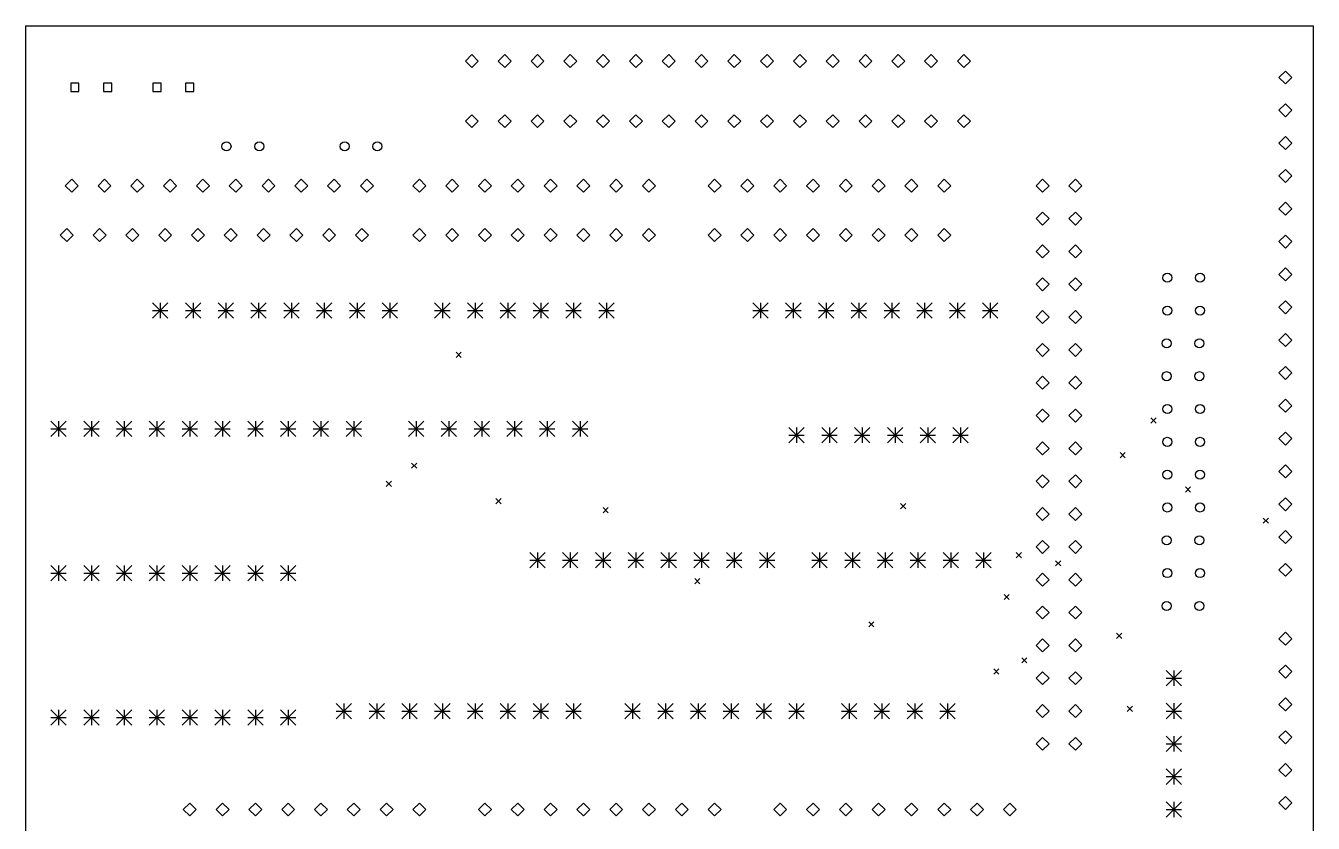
# Model space of a CAD drawing. Extents: x 114 to 215, y -159 to -37.
# Drawn here: x 115.2 to 214.9, y -98.5 to -36.8 of the extents above; entities that cross this region are included whole.
import ezdxf

# ---------------------------------------------------------------- set-up
doc = ezdxf.new("R2010")
doc.units = 0
doc.layers.add('BLACK', color=7, linetype='CONTINUOUS')

msp = doc.modelspace()

# ---------------------------------------------------------------- linework, layer by layer
at = {"layer": 'BLACK', "linetype": 'CONTINUOUS'}
for p, q in [((115.24, -36.8175), (214.935, -36.8175)), ((115.24, -135.2425), (115.24, -36.8175)), ((214.935, -36.8175), (214.935, -135.2425)), ((149.784, -39.048), (149.284, -39.548)), ((149.284, -39.548), (149.784, -40.048)), ((150.284, -39.548), (149.784, -39.048)), ((149.784, -40.048), (150.284, -39.548)), ((152.324, -39.048), (151.824, -39.548)), ((151.824, -39.548), (152.324, -40.048)), ((152.824, -39.548), (152.324, -39.048)), ((152.324, -40.048), (152.824, -39.548)), ((154.864, -39.048), (154.364, -39.548)), ((154.364, -39.548), (154.864, -40.048)), ((155.364, -39.548), (154.864, -39.048)), ((154.864, -40.048), (155.364, -39.548)), ((157.404, -39.048), (156.904, -39.548)), ((156.904, -39.548), (157.404, -40.048)), ((157.904, -39.548), (157.404, -39.048)), ((157.404, -40.048), (157.904, -39.548)), ((159.944, -39.048), (159.444, -39.548)), ((159.444, -39.548), (159.944, -40.048)), ((160.444, -39.548), (159.944, -39.048)), ((159.944, -40.048), (160.444, -39.548)), ((162.484, -39.048), (161.984, -39.548)), ((161.984, -39.548), (162.484, -40.048)), ((162.984, -39.548), (162.484, -39.048)), ((162.484, -40.048), (162.984, -39.548)), ((165.024, -39.048), (164.524, -39.548)), ((164.524, -39.548), (165.024, -40.048)), ((165.524, -39.548), (165.024, -39.048)), ((165.024, -40.048), (165.524, -39.548)), ((167.564, -39.048), (167.064, -39.548)), ((167.064, -39.548), (167.564, -40.048)), ((168.064, -39.548), (167.564, -39.048)), ((167.564, -40.048), (168.064, -39.548)), ((170.104, -39.048), (169.604, -39.548)), ((169.604, -39.548), (170.104, -40.048)), ((170.604, -39.548), (170.104, -39.048)), ((170.104, -40.048), (170.604, -39.548)), ((172.644, -39.048), (172.144, -39.548)), ((172.144, -39.548), (172.644, -40.048)), ((173.144, -39.548), (172.644, -39.048)), ((172.644, -40.048), (173.144, -39.548)), ((175.184, -39.048), (174.684, -39.548)), ((174.684, -39.548), (175.184, -40.048)), ((175.684, -39.548), (175.184, -39.048)), ((175.184, -40.048), (175.684, -39.548)), ((177.724, -39.048), (177.224, -39.548)), ((177.224, -39.548), (177.724, -40.048)), ((178.224, -39.548), (177.724, -39.048)), ((177.724, -40.048), (178.224, -39.548)), ((180.264, -39.048), (179.764, -39.548)), ((179.764, -39.548), (180.264, -40.048)), ((180.764, -39.548), (180.264, -39.048)), ((180.264, -40.048), (180.764, -39.548)), ((182.804, -39.048), (182.304, -39.548)), ((182.304, -39.548), (182.804, -40.048)), ((183.304, -39.548), (182.804, -39.048)), ((182.804, -40.048), (183.304, -39.548)), ((185.344, -39.048), (184.844, -39.548)), ((184.844, -39.548), (185.344, -40.048)), ((185.844, -39.548), (185.344, -39.048)), ((185.344, -40.048), (185.844, -39.548)), ((187.884, -39.048), (187.384, -39.548)), ((187.384, -39.548), (187.884, -40.048)), ((188.384, -39.548), (187.884, -39.048)), ((187.884, -40.048), (188.384, -39.548)), ((212.776, -40.318), (212.276, -40.818)), ((212.276, -40.818), (212.776, -41.318)), ((213.276, -40.818), (212.776, -40.318)), ((212.776, -41.318), (213.276, -40.818)), ((119.363201, -41.261799), (118.726799, -41.261799)), ((118.726799, -41.261799), (118.726799, -41.898201)), ((119.363201, -41.898201), (119.363201, -41.261799)), ((121.903201, -41.261799), (121.266799, -41.261799)), ((121.266799, -41.261799), (121.266799, -41.898201)), ((121.903201, -41.898201), (121.903201, -41.261799)), ((125.713201, -41.261799), (125.076799, -41.261799)), ((125.076799, -41.261799), (125.076799, -41.898201)), ((125.713201, -41.898201), (125.713201, -41.261799)), ((128.253201, -41.261799), (127.616799, -41.261799)), ((127.616799, -41.261799), (127.616799, -41.898201)), ((128.253201, -41.898201), (128.253201, -41.261799)), ((118.726799, -41.898201), (119.363201, -41.898201)), ((121.266799, -41.898201), (121.903201, -41.898201)), ((125.076799, -41.898201), (125.713201, -41.898201)), ((127.616799, -41.898201), (128.253201, -41.898201)), ((212.776, -42.858), (212.276, -43.358)), ((213.276, -43.358), (212.776, -42.858)), ((149.784, -43.698), (149.284, -44.198)), ((150.284, -44.198), (149.784, -43.698)), ((152.324, -43.698), (151.824, -44.198)), ((152.824, -44.198), (152.324, -43.698)), ((154.864, -43.698), (154.364, -44.198)), ((155.364, -44.198), (154.864, -43.698)), ((157.404, -43.698), (156.904, -44.198)), ((157.904, -44.198), (157.404, -43.698)), ((159.944, -43.698), (159.444, -44.198)), ((160.444, -44.198), (159.944, -43.698)), ((162.484, -43.698), (161.984, -44.198)), ((162.984, -44.198), (162.484, -43.698)), ((165.024, -43.698), (164.524, -44.198)), ((165.524, -44.198), (165.024, -43.698)), ((167.564, -43.698), (167.064, -44.198)), ((168.064, -44.198), (167.564, -43.698)), ((170.104, -43.698), (169.604, -44.198)), ((170.604, -44.198), (170.104, -43.698)), ((172.644, -43.698), (172.144, -44.198)), ((173.144, -44.198), (172.644, -43.698)), ((175.184, -43.698), (174.684, -44.198)), ((175.684, -44.198), (175.184, -43.698)), ((177.724, -43.698), (177.224, -44.198)), ((178.224, -44.198), (177.724, -43.698)), ((180.264, -43.698), (179.764, -44.198)), ((180.764, -44.198), (180.264, -43.698)), ((182.804, -43.698), (182.304, -44.198)), ((183.304, -44.198), (182.804, -43.698)), ((185.344, -43.698), (184.844, -44.198)), ((185.844, -44.198), (185.344, -43.698)), ((187.884, -43.698), (187.384, -44.198)), ((188.384, -44.198), (187.884, -43.698)), ((212.276, -43.358), (212.776, -43.858)), ((212.776, -43.858), (213.276, -43.358)), ((149.284, -44.198), (149.784, -44.698)), ((149.784, -44.698), (150.284, -44.198)), ((151.824, -44.198), (152.324, -44.698)), ((152.324, -44.698), (152.824, -44.198)), ((154.364, -44.198), (154.864, -44.698)), ((154.864, -44.698), (155.364, -44.198)), ((156.904, -44.198), (157.404, -44.698)), ((157.404, -44.698), (157.904, -44.198)), ((159.444, -44.198), (159.944, -44.698)), ((159.944, -44.698), (160.444, -44.198)), ((161.984, -44.198), (162.484, -44.698)), ((162.484, -44.698), (162.984, -44.198)), ((164.524, -44.198), (165.024, -44.698)), ((165.024, -44.698), (165.524, -44.198)), ((167.064, -44.198), (167.564, -44.698)), ((167.564, -44.698), (168.064, -44.198)), ((169.604, -44.198), (170.104, -44.698)), ((170.104, -44.698), (170.604, -44.198)), ((172.144, -44.198), (172.644, -44.698)), ((172.644, -44.698), (173.144, -44.198)), ((174.684, -44.198), (175.184, -44.698)), ((175.184, -44.698), (175.684, -44.198)), ((177.224, -44.198), (177.724, -44.698)), ((177.724, -44.698), (178.224, -44.198)), ((179.764, -44.198), (180.264, -44.698)), ((180.264, -44.698), (180.764, -44.198)), ((182.304, -44.198), (182.804, -44.698)), ((182.804, -44.698), (183.304, -44.198)), ((184.844, -44.198), (185.344, -44.698)), ((185.344, -44.698), (185.844, -44.198)), ((187.384, -44.198), (187.884, -44.698)), ((187.884, -44.698), (188.384, -44.198)), ((212.776, -45.398), (212.276, -45.898)), ((213.276, -45.898), (212.776, -45.398)), ((212.276, -45.898), (212.776, -46.398)), ((212.776, -46.398), (213.276, -45.898)), ((118.796, -48.7), (118.296, -49.2)), ((119.296, -49.2), (118.796, -48.7)), ((121.336, -48.7), (120.836, -49.2)), ((121.836, -49.2), (121.336, -48.7)), ((123.876, -48.7), (123.376, -49.2)), ((124.376, -49.2), (123.876, -48.7)), ((126.416, -48.7), (125.916, -49.2)), ((126.916, -49.2), (126.416, -48.7)), ((128.956, -48.7), (128.456, -49.2)), ((129.456, -49.2), (128.956, -48.7)), ((131.496, -48.7), (130.996, -49.2)), ((131.996, -49.2), (131.496, -48.7)), ((134.036, -48.7), (133.536, -49.2)), ((134.536, -49.2), (134.036, -48.7)), ((136.576, -48.7), (136.076, -49.2)), ((137.076, -49.2), (136.576, -48.7)), ((139.116, -48.7), (138.616, -49.2)), ((139.616, -49.2), (139.116, -48.7)), ((141.656, -48.7), (141.156, -49.2)), ((142.156, -49.2), (141.656, -48.7)), ((145.72, -48.7), (145.22, -49.2)), ((146.22, -49.2), (145.72, -48.7)), ((148.26, -48.7), (147.76, -49.2)), ((148.76, -49.2), (148.26, -48.7)), ((150.8, -48.7), (150.3, -49.2)), ((151.3, -49.2), (150.8, -48.7)), ((153.34, -48.7), (152.84, -49.2)), ((153.84, -49.2), (153.34, -48.7)), ((155.88, -48.7), (155.38, -49.2)), ((156.38, -49.2), (155.88, -48.7)), ((158.42, -48.7), (157.92, -49.2)), ((158.92, -49.2), (158.42, -48.7)), ((160.96, -48.7), (160.46, -49.2)), ((161.46, -49.2), (160.96, -48.7)), ((163.5, -48.7), (163, -49.2)), ((164, -49.2), (163.5, -48.7)), ((168.58, -48.7), (168.08, -49.2)), ((169.08, -49.2), (168.58, -48.7)), ((171.12, -48.7), (170.62, -49.2)), ((171.62, -49.2), (171.12, -48.7)), ((173.66, -48.7), (173.16, -49.2)), ((174.16, -49.2), (173.66, -48.7)), ((176.2, -48.7), (175.7, -49.2)), ((176.7, -49.2), (176.2, -48.7)), ((178.74, -48.7), (178.24, -49.2)), ((179.24, -49.2), (178.74, -48.7)), ((181.28, -48.7), (180.78, -49.2)), ((181.78, -49.2), (181.28, -48.7)), ((183.82, -48.7), (183.32, -49.2)), ((184.32, -49.2), (183.82, -48.7)), ((186.36, -48.7), (185.86, -49.2)), ((186.86, -49.2), (186.36, -48.7)), ((193.98, -48.7), (193.48, -49.2)), ((194.48, -49.2), (193.98, -48.7)), ((196.52, -48.7), (196.02, -49.2)), ((197.02, -49.2), (196.52, -48.7)), ((212.776, -47.938), (212.276, -48.438)), ((212.276, -48.438), (212.776, -48.938)), ((213.276, -48.438), (212.776, -47.938)), ((212.776, -48.938), (213.276, -48.438)), ((118.296, -49.2), (118.796, -49.7)), ((118.796, -49.7), (119.296, -49.2)), ((120.836, -49.2), (121.336, -49.7)), ((121.336, -49.7), (121.836, -49.2)), ((123.376, -49.2), (123.876, -49.7)), ((123.876, -49.7), (124.376, -49.2)), ((125.916, -49.2), (126.416, -49.7)), ((126.416, -49.7), (126.916, -49.2)), ((128.456, -49.2), (128.956, -49.7)), ((128.956, -49.7), (129.456, -49.2)), ((130.996, -49.2), (131.496, -49.7)), ((131.496, -49.7), (131.996, -49.2)), ((133.536, -49.2), (134.036, -49.7)), ((134.036, -49.7), (134.536, -49.2)), ((136.076, -49.2), (136.576, -49.7)), ((136.576, -49.7), (137.076, -49.2)), ((138.616, -49.2), (139.116, -49.7)), ((139.116, -49.7), (139.616, -49.2)), ((141.156, -49.2), (141.656, -49.7)), ((141.656, -49.7), (142.156, -49.2)), ((145.22, -49.2), (145.72, -49.7)), ((145.72, -49.7), (146.22, -49.2)), ((147.76, -49.2), (148.26, -49.7)), ((148.26, -49.7), (148.76, -49.2)), ((150.3, -49.2), (150.8, -49.7)), ((150.8, -49.7), (151.3, -49.2)), ((152.84, -49.2), (153.34, -49.7)), ((153.34, -49.7), (153.84, -49.2)), ((155.38, -49.2), (155.88, -49.7)), ((155.88, -49.7), (156.38, -49.2)), ((157.92, -49.2), (158.42, -49.7)), ((158.42, -49.7), (158.92, -49.2)), ((160.46, -49.2), (160.96, -49.7)), ((160.96, -49.7), (161.46, -49.2)), ((163, -49.2), (163.5, -49.7)), ((163.5, -49.7), (164, -49.2)), ((168.08, -49.2), (168.58, -49.7)), ((168.58, -49.7), (169.08, -49.2)), ((170.62, -49.2), (171.12, -49.7)), ((171.12, -49.7), (171.62, -49.2)), ((173.16, -49.2), (173.66, -49.7)), ((173.66, -49.7), (174.16, -49.2)), ((175.7, -49.2), (176.2, -49.7)), ((176.2, -49.7), (176.7, -49.2)), ((178.24, -49.2), (178.74, -49.7)), ((178.74, -49.7), (179.24, -49.2)), ((180.78, -49.2), (181.28, -49.7)), ((181.28, -49.7), (181.78, -49.2)), ((183.32, -49.2), (183.82, -49.7)), ((183.82, -49.7), (184.32, -49.2)), ((185.86, -49.2), (186.36, -49.7)), ((186.36, -49.7), (186.86, -49.2)), ((193.48, -49.2), (193.98, -49.7)), ((193.98, -49.7), (194.48, -49.2)), ((196.02, -49.2), (196.52, -49.7)), ((196.52, -49.7), (197.02, -49.2)), ((212.776, -50.478), (212.276, -50.978)), ((213.276, -50.978), (212.776, -50.478)), ((193.98, -51.24), (193.48, -51.74)), ((193.48, -51.74), (193.98, -52.24)), ((194.48, -51.74), (193.98, -51.24)), ((193.98, -52.24), (194.48, -51.74)), ((196.52, -51.24), (196.02, -51.74)), ((196.02, -51.74), (196.52, -52.24)), ((197.02, -51.74), (196.52, -51.24)), ((196.52, -52.24), (197.02, -51.74)), ((212.276, -50.978), (212.776, -51.478)), ((212.776, -51.478), (213.276, -50.978)), ((118.415, -52.51), (117.915, -53.01)), ((118.915, -53.01), (118.415, -52.51)), ((120.955, -52.51), (120.455, -53.01)), ((121.455, -53.01), (120.955, -52.51)), ((123.495, -52.51), (122.995, -53.01)), ((123.995, -53.01), (123.495, -52.51)), ((126.035, -52.51), (125.535, -53.01)), ((126.535, -53.01), (126.035, -52.51)), ((128.575, -52.51), (128.075, -53.01)), ((129.075, -53.01), (128.575, -52.51)), ((131.115, -52.51), (130.615, -53.01)), ((131.615, -53.01), (131.115, -52.51)), ((133.655, -52.51), (133.155, -53.01)), ((134.155, -53.01), (133.655, -52.51)), ((136.195, -52.51), (135.695, -53.01)), ((136.695, -53.01), (136.195, -52.51)), ((138.735, -52.51), (138.235, -53.01)), ((139.235, -53.01), (138.735, -52.51)), ((141.275, -52.51), (140.775, -53.01)), ((141.775, -53.01), (141.275, -52.51)), ((145.72, -52.51), (145.22, -53.01)), ((146.22, -53.01), (145.72, -52.51)), ((148.26, -52.51), (147.76, -53.01)), ((148.76, -53.01), (148.26, -52.51)), ((150.8, -52.51), (150.3, -53.01)), ((151.3, -53.01), (150.8, -52.51)), ((153.34, -52.51), (152.84, -53.01)), ((153.84, -53.01), (153.34, -52.51)), ((155.88, -52.51), (155.38, -53.01)), ((156.38, -53.01), (155.88, -52.51)), ((158.42, -52.51), (157.92, -53.01)), ((158.92, -53.01), (158.42, -52.51)), ((160.96, -52.51), (160.46, -53.01)), ((161.46, -53.01), (160.96, -52.51)), ((163.5, -52.51), (163, -53.01)), ((164, -53.01), (163.5, -52.51)), ((168.58, -52.51), (168.08, -53.01)), ((169.08, -53.01), (168.58, -52.51)), ((171.12, -52.51), (170.62, -53.01)), ((171.62, -53.01), (171.12, -52.51)), ((173.66, -52.51), (173.16, -53.01)), ((174.16, -53.01), (173.66, -52.51)), ((176.2, -52.51), (175.7, -53.01)), ((176.7, -53.01), (176.2, -52.51)), ((178.74, -52.51), (178.24, -53.01)), ((179.24, -53.01), (178.74, -52.51)), ((181.28, -52.51), (180.78, -53.01)), ((181.78, -53.01), (181.28, -52.51)), ((183.82, -52.51), (183.32, -53.01)), ((184.32, -53.01), (183.82, -52.51)), ((186.36, -52.51), (185.86, -53.01)), ((186.86, -53.01), (186.36, -52.51)), ((117.915, -53.01), (118.415, -53.51)), ((118.415, -53.51), (118.915, -53.01)), ((120.455, -53.01), (120.955, -53.51)), ((120.955, -53.51), (121.455, -53.01)), ((122.995, -53.01), (123.495, -53.51)), ((123.495, -53.51), (123.995, -53.01)), ((125.535, -53.01), (126.035, -53.51)), ((126.035, -53.51), (126.535, -53.01)), ((128.075, -53.01), (128.575, -53.51)), ((128.575, -53.51), (129.075, -53.01)), ((130.615, -53.01), (131.115, -53.51)), ((131.115, -53.51), (131.615, -53.01)), ((133.155, -53.01), (133.655, -53.51)), ((133.655, -53.51), (134.155, -53.01)), ((135.695, -53.01), (136.195, -53.51)), ((136.195, -53.51), (136.695, -53.01)), ((138.235, -53.01), (138.735, -53.51)), ((138.735, -53.51), (139.235, -53.01)), ((140.775, -53.01), (141.275, -53.51)), ((141.275, -53.51), (141.775, -53.01)), ((145.22, -53.01), (145.72, -53.51)), ((145.72, -53.51), (146.22, -53.01)), ((147.76, -53.01), (148.26, -53.51)), ((148.26, -53.51), (148.76, -53.01)), ((150.3, -53.01), (150.8, -53.51)), ((150.8, -53.51), (151.3, -53.01)), ((152.84, -53.01), (153.34, -53.51)), ((153.34, -53.51), (153.84, -53.01)), ((155.38, -53.01), (155.88, -53.51)), ((155.88, -53.51), (156.38, -53.01)), ((157.92, -53.01), (158.42, -53.51)), ((158.42, -53.51), (158.92, -53.01)), ((160.46, -53.01), (160.96, -53.51)), ((160.96, -53.51), (161.46, -53.01)), ((163, -53.01), (163.5, -53.51)), ((163.5, -53.51), (164, -53.01)), ((168.08, -53.01), (168.58, -53.51)), ((168.58, -53.51), (169.08, -53.01)), ((170.62, -53.01), (171.12, -53.51)), ((171.12, -53.51), (171.62, -53.01)), ((173.16, -53.01), (173.66, -53.51)), ((173.66, -53.51), (174.16, -53.01)), ((175.7, -53.01), (176.2, -53.51)), ((176.2, -53.51), (176.7, -53.01)), ((178.24, -53.01), (178.74, -53.51)), ((178.74, -53.51), (179.24, -53.01)), ((180.78, -53.01), (181.28, -53.51)), ((181.28, -53.51), (181.78, -53.01)), ((183.32, -53.01), (183.82, -53.51)), ((183.82, -53.51), (184.32, -53.01)), ((185.86, -53.01), (186.36, -53.51)), ((186.36, -53.51), (186.86, -53.01)), ((193.98, -53.78), (193.48, -54.28)), ((194.48, -54.28), (193.98, -53.78)), ((196.52, -53.78), (196.02, -54.28)), ((197.02, -54.28), (196.52, -53.78)), ((212.776, -53.018), (212.276, -53.518)), ((212.276, -53.518), (212.776, -54.018)), ((213.276, -53.518), (212.776, -53.018)), ((212.776, -54.018), (213.276, -53.518)), ((193.48, -54.28), (193.98, -54.78)), ((193.98, -54.78), (194.48, -54.28)), ((196.02, -54.28), (196.52, -54.78)), ((196.52, -54.78), (197.02, -54.28)), ((212.776, -55.558), (212.276, -56.058)), ((213.276, -56.058), (212.776, -55.558)), ((193.98, -56.32), (193.48, -56.82)), ((193.48, -56.82), (193.98, -57.32)), ((194.48, -56.82), (193.98, -56.32)), ((193.98, -57.32), (194.48, -56.82)), ((196.52, -56.32), (196.02, -56.82)), ((196.02, -56.82), (196.52, -57.32)), ((197.02, -56.82), (196.52, -56.32)), ((196.52, -57.32), (197.02, -56.82)), ((212.276, -56.058), (212.776, -56.558)), ((212.776, -56.558), (213.276, -56.058)), ((125.059, -58.257), (126.249, -59.447)), ((126.249, -58.257), (125.059, -59.447)), ((125.654, -58.257), (125.654, -59.447)), ((127.599, -58.257), (128.789, -59.447)), ((128.789, -58.257), (127.599, -59.447)), ((128.194, -58.257), (128.194, -59.447)), ((130.139, -58.257), (131.329, -59.447)), ((131.329, -58.257), (130.139, -59.447)), ((130.734, -58.257), (130.734, -59.447)), ((132.679, -58.257), (133.869, -59.447)), ((133.869, -58.257), (132.679, -59.447)), ((133.274, -58.257), (133.274, -59.447)), ((135.219, -58.257), (136.409, -59.447)), ((136.409, -58.257), (135.219, -59.447)), ((135.814, -58.257), (135.814, -59.447)), ((137.759, -58.257), (138.949, -59.447)), ((138.949, -58.257), (137.759, -59.447)), ((138.354, -58.257), (138.354, -59.447)), ((140.299, -58.257), (141.489, -59.447)), ((141.489, -58.257), (140.299, -59.447)), ((140.894, -58.257), (140.894, -59.447)), ((142.839, -58.257), (144.029, -59.447)), ((144.029, -58.257), (142.839, -59.447)), ((143.434, -58.257), (143.434, -59.447)), ((146.903, -58.257), (148.093, -59.447)), ((148.093, -58.257), (146.903, -59.447)), ((147.498, -58.257), (147.498, -59.447)), ((149.443, -58.257), (150.633, -59.447)), ((150.633, -58.257), (149.443, -59.447)), ((150.038, -58.257), (150.038, -59.447)), ((151.983, -58.257), (153.173, -59.447)), ((153.173, -58.257), (151.983, -59.447)), ((152.578, -58.257), (152.578, -59.447)), ((154.523, -58.257), (155.713, -59.447)), ((155.713, -58.257), (154.523, -59.447)), ((155.118, -58.257), (155.118, -59.447)), ((157.063, -58.257), (158.253, -59.447)), ((158.253, -58.257), (157.063, -59.447)), ((157.658, -58.257), (157.658, -59.447)), ((159.603, -58.257), (160.793, -59.447)), ((160.793, -58.257), (159.603, -59.447)), ((160.198, -58.257), (160.198, -59.447)), ((171.541, -58.257), (172.731, -59.447)), ((172.731, -58.257), (171.541, -59.447)), ((172.136, -58.257), (172.136, -59.447)), ((174.081, -58.257), (175.271, -59.447)), ((175.271, -58.257), (174.081, -59.447)), ((174.676, -58.257), (174.676, -59.447)), ((176.621, -58.257), (177.811, -59.447)), ((177.811, -58.257), (176.621, -59.447)), ((177.216, -58.257), (177.216, -59.447)), ((179.161, -58.257), (180.351, -59.447)), ((180.351, -58.257), (179.161, -59.447)), ((179.756, -58.257), (179.756, -59.447)), ((181.701, -58.257), (182.891, -59.447)), ((182.891, -58.257), (181.701, -59.447)), ((182.296, -58.257), (182.296, -59.447)), ((184.241, -58.257), (185.431, -59.447)), ((185.431, -58.257), (184.241, -59.447)), ((184.836, -58.257), (184.836, -59.447)), ((186.781, -58.257), (187.971, -59.447)), ((187.971, -58.257), (186.781, -59.447)), ((187.376, -58.257), (187.376, -59.447)), ((189.321, -58.257), (190.511, -59.447)), ((190.511, -58.257), (189.321, -59.447)), ((189.916, -58.257), (189.916, -59.447)), ((212.776, -58.098), (212.276, -58.598)), ((212.276, -58.598), (212.776, -59.098)), ((213.276, -58.598), (212.776, -58.098)), ((212.776, -59.098), (213.276, -58.598)), ((125.059, -58.852), (126.249, -58.852)), ((127.599, -58.852), (128.789, -58.852)), ((130.139, -58.852), (131.329, -58.852)), ((132.679, -58.852), (133.869, -58.852)), ((135.219, -58.852), (136.409, -58.852)), ((137.759, -58.852), (138.949, -58.852)), ((140.299, -58.852), (141.489, -58.852)), ((142.839, -58.852), (144.029, -58.852)), ((146.903, -58.852), (148.093, -58.852)), ((149.443, -58.852), (150.633, -58.852)), ((151.983, -58.852), (153.173, -58.852)), ((154.523, -58.852), (155.713, -58.852)), ((157.063, -58.852), (158.253, -58.852)), ((159.603, -58.852), (160.793, -58.852)), ((171.541, -58.852), (172.731, -58.852)), ((174.081, -58.852), (175.271, -58.852)), ((176.621, -58.852), (177.811, -58.852)), ((179.161, -58.852), (180.351, -58.852)), ((181.701, -58.852), (182.891, -58.852)), ((184.241, -58.852), (185.431, -58.852)), ((186.781, -58.852), (187.971, -58.852)), ((189.321, -58.852), (190.511, -58.852)), ((193.98, -58.86), (193.48, -59.36)), ((193.48, -59.36), (193.98, -59.86)), ((194.48, -59.36), (193.98, -58.86)), ((193.98, -59.86), (194.48, -59.36)), ((196.52, -58.86), (196.02, -59.36)), ((196.02, -59.36), (196.52, -59.86)), ((197.02, -59.36), (196.52, -58.86)), ((196.52, -59.86), (197.02, -59.36)), ((212.776, -60.638), (212.276, -61.138)), ((213.276, -61.138), (212.776, -60.638)), ((193.98, -61.4), (193.48, -61.9)), ((194.48, -61.9), (193.98, -61.4)), ((196.52, -61.4), (196.02, -61.9)), ((197.02, -61.9), (196.52, -61.4)), ((212.276, -61.138), (212.776, -61.638)), ((212.776, -61.638), (213.276, -61.138)), ((148.5652, -62.0818), (148.9652, -62.4818)), ((148.9652, -62.0818), (148.5652, -62.4818)), ((193.48, -61.9), (193.98, -62.4)), ((193.98, -62.4), (194.48, -61.9)), ((196.02, -61.9), (196.52, -62.4)), ((196.52, -62.4), (197.02, -61.9)), ((212.776, -63.178), (212.276, -63.678)), ((212.276, -63.678), (212.776, -64.178)), ((213.276, -63.678), (212.776, -63.178)), ((212.776, -64.178), (213.276, -63.678)), ((193.98, -63.94), (193.48, -64.44)), ((193.48, -64.44), (193.98, -64.94)), ((194.48, -64.44), (193.98, -63.94)), ((193.98, -64.94), (194.48, -64.44)), ((196.52, -63.94), (196.02, -64.44)), ((196.02, -64.44), (196.52, -64.94)), ((197.02, -64.44), (196.52, -63.94)), ((196.52, -64.94), (197.02, -64.44)), ((212.776, -65.718), (212.276, -66.218)), ((213.276, -66.218), (212.776, -65.718)), ((193.98, -66.48), (193.48, -66.98)), ((194.48, -66.98), (193.98, -66.48)), ((196.52, -66.48), (196.02, -66.98)), ((197.02, -66.98), (196.52, -66.48)), ((212.276, -66.218), (212.776, -66.718)), ((212.776, -66.718), (213.276, -66.218)), ((117.185, -67.401), (118.375, -68.591)), ((118.375, -67.401), (117.185, -68.591)), ((117.78, -67.401), (117.78, -68.591)), ((119.725, -67.401), (120.915, -68.591)), ((120.915, -67.401), (119.725, -68.591)), ((120.32, -67.401), (120.32, -68.591)), ((122.265, -67.401), (123.455, -68.591)), ((123.455, -67.401), (122.265, -68.591)), ((122.86, -67.401), (122.86, -68.591)), ((124.805, -67.401), (125.995, -68.591)), ((125.995, -67.401), (124.805, -68.591)), ((125.4, -67.401), (125.4, -68.591)), ((127.345, -67.401), (128.535, -68.591)), ((128.535, -67.401), (127.345, -68.591)), ((127.94, -67.401), (127.94, -68.591)), ((129.885, -67.401), (131.075, -68.591)), ((131.075, -67.401), (129.885, -68.591)), ((130.48, -67.401), (130.48, -68.591)), ((132.425, -67.401), (133.615, -68.591)), ((133.615, -67.401), (132.425, -68.591)), ((133.02, -67.401), (133.02, -68.591)), ((134.965, -67.401), (136.155, -68.591)), ((136.155, -67.401), (134.965, -68.591)), ((135.56, -67.401), (135.56, -68.591)), ((137.505, -67.401), (138.695, -68.591)), ((138.695, -67.401), (137.505, -68.591)), ((138.1, -67.401), (138.1, -68.591)), ((140.045, -67.401), (141.235, -68.591)), ((141.235, -67.401), (140.045, -68.591)), ((140.64, -67.401), (140.64, -68.591)), ((144.871, -67.421), (146.061, -68.611)), ((146.061, -67.421), (144.871, -68.611)), ((145.466, -67.421), (145.466, -68.611)), ((147.411, -67.421), (148.601, -68.611)), ((148.601, -67.421), (147.411, -68.611)), ((148.006, -67.421), (148.006, -68.611)), ((149.951, -67.421), (151.141, -68.611)), ((151.141, -67.421), (149.951, -68.611)), ((150.546, -67.421), (150.546, -68.611)), ((152.491, -67.421), (153.681, -68.611)), ((153.681, -67.421), (152.491, -68.611)), ((153.086, -67.421), (153.086, -68.611)), ((155.031, -67.421), (156.221, -68.611)), ((156.221, -67.421), (155.031, -68.611)), ((155.626, -67.421), (155.626, -68.611)), ((157.571, -67.421), (158.761, -68.611)), ((158.761, -67.421), (157.571, -68.611)), ((158.166, -67.421), (158.166, -68.611)), ((193.48, -66.98), (193.98, -67.48)), ((193.98, -67.48), (194.48, -66.98)), ((196.02, -66.98), (196.52, -67.48)), ((196.52, -67.48), (197.02, -66.98)), ((202.3651, -67.1548), (202.7651, -67.5548)), ((202.7651, -67.1548), (202.3651, -67.5548)), ((117.185, -67.996), (118.375, -67.996)), ((119.725, -67.996), (120.915, -67.996)), ((122.265, -67.996), (123.455, -67.996)), ((124.805, -67.996), (125.995, -67.996)), ((127.345, -67.996), (128.535, -67.996)), ((129.885, -67.996), (131.075, -67.996)), ((132.425, -67.996), (133.615, -67.996)), ((134.965, -67.996), (136.155, -67.996)), ((137.505, -67.996), (138.695, -67.996)), ((140.045, -67.996), (141.235, -67.996)), ((144.871, -68.016), (146.061, -68.016)), ((147.411, -68.016), (148.601, -68.016)), ((149.951, -68.016), (151.141, -68.016)), ((152.491, -68.016), (153.681, -68.016)), ((155.031, -68.016), (156.221, -68.016)), ((157.571, -68.016), (158.761, -68.016)), ((174.335, -67.909), (175.525, -69.099)), ((175.525, -67.909), (174.335, -69.099)), ((174.335, -68.504), (175.525, -68.504)), ((174.93, -67.909), (174.93, -69.099)), ((176.875, -67.909), (178.065, -69.099)), ((178.065, -67.909), (176.875, -69.099)), ((176.875, -68.504), (178.065, -68.504)), ((177.47, -67.909), (177.47, -69.099)), ((179.415, -67.909), (180.605, -69.099)), ((180.605, -67.909), (179.415, -69.099)), ((179.415, -68.504), (180.605, -68.504)), ((180.01, -67.909), (180.01, -69.099)), ((181.955, -67.909), (183.145, -69.099)), ((183.145, -67.909), (181.955, -69.099)), ((181.955, -68.504), (183.145, -68.504)), ((182.55, -67.909), (182.55, -69.099)), ((184.495, -67.909), (185.685, -69.099)), ((185.685, -67.909), (184.495, -69.099)), ((184.495, -68.504), (185.685, -68.504)), ((185.09, -67.909), (185.09, -69.099)), ((187.035, -67.909), (188.225, -69.099)), ((188.225, -67.909), (187.035, -69.099)), ((187.035, -68.504), (188.225, -68.504)), ((187.63, -67.909), (187.63, -69.099)), ((212.776, -68.258), (212.276, -68.758)), ((212.276, -68.758), (212.776, -69.258)), ((213.276, -68.758), (212.776, -68.258)), ((212.776, -69.258), (213.276, -68.758)), ((193.98, -69.02), (193.48, -69.52)), ((193.48, -69.52), (193.98, -70.02)), ((194.48, -69.52), (193.98, -69.02)), ((193.98, -70.02), (194.48, -69.52)), ((196.52, -69.02), (196.02, -69.52)), ((196.02, -69.52), (196.52, -70.02)), ((197.02, -69.52), (196.52, -69.02)), ((196.52, -70.02), (197.02, -69.52)), ((145.112, -70.6617), (145.512, -71.0617)), ((145.512, -70.6617), (145.112, -71.0617)), ((199.9798, -69.8476), (200.3798, -70.2476)), ((200.3798, -69.8476), (199.9798, -70.2476)), ((193.98, -71.56), (193.48, -72.06)), ((194.48, -72.06), (193.98, -71.56)), ((196.52, -71.56), (196.02, -72.06)), ((197.02, -72.06), (196.52, -71.56)), ((212.776, -70.798), (212.276, -71.298)), ((212.276, -71.298), (212.776, -71.798)), ((213.276, -71.298), (212.776, -70.798)), ((212.776, -71.798), (213.276, -71.298)), ((143.1503, -72.0578), (143.5503, -72.4578)), ((143.5503, -72.0578), (143.1503, -72.4578)), ((193.48, -72.06), (193.98, -72.56)), ((193.98, -72.56), (194.48, -72.06)), ((196.02, -72.06), (196.52, -72.56)), ((196.52, -72.56), (197.02, -72.06)), ((205.0305, -72.499), (205.4305, -72.899)), ((205.4305, -72.499), (205.0305, -72.899)), ((151.6449, -73.4029), (152.0449, -73.8029)), ((152.0449, -73.4029), (151.6449, -73.8029)), ((212.776, -73.338), (212.276, -73.838)), ((213.276, -73.838), (212.776, -73.338)), ((159.9485, -74.0952), (160.3485, -74.4952)), ((160.3485, -74.0952), (159.9485, -74.4952)), ((182.9773, -73.7956), (183.3773, -74.1956)), ((183.3773, -73.7956), (182.9773, -74.1956)), ((193.98, -74.1), (193.48, -74.6)), ((193.48, -74.6), (193.98, -75.1)), ((194.48, -74.6), (193.98, -74.1)), ((193.98, -75.1), (194.48, -74.6)), ((196.52, -74.1), (196.02, -74.6)), ((196.02, -74.6), (196.52, -75.1)), ((197.02, -74.6), (196.52, -74.1)), ((196.52, -75.1), (197.02, -74.6)), ((212.276, -73.838), (212.776, -74.338)), ((212.776, -74.338), (213.276, -73.838)), ((211.061, -74.9143), (211.461, -75.3143)), ((211.461, -74.9143), (211.061, -75.3143)), ((193.98, -76.64), (193.48, -77.14)), ((194.48, -77.14), (193.98, -76.64)), ((196.52, -76.64), (196.02, -77.14)), ((197.02, -77.14), (196.52, -76.64)), ((212.776, -75.878), (212.276, -76.378)), ((212.276, -76.378), (212.776, -76.878)), ((213.276, -76.378), (212.776, -75.878)), ((212.776, -76.878), (213.276, -76.378)), ((154.269, -77.581), (155.459, -78.771)), ((155.459, -77.581), (154.269, -78.771)), ((154.864, -77.581), (154.864, -78.771)), ((156.809, -77.581), (157.999, -78.771)), ((157.999, -77.581), (156.809, -78.771)), ((157.404, -77.581), (157.404, -78.771)), ((159.349, -77.581), (160.539, -78.771)), ((160.539, -77.581), (159.349, -78.771)), ((159.944, -77.581), (159.944, -78.771)), ((161.889, -77.581), (163.079, -78.771)), ((163.079, -77.581), (161.889, -78.771)), ((162.484, -77.581), (162.484, -78.771)), ((164.429, -77.581), (165.619, -78.771)), ((165.619, -77.581), (164.429, -78.771)), ((165.024, -77.581), (165.024, -78.771)), ((166.969, -77.581), (168.159, -78.771)), ((168.159, -77.581), (166.969, -78.771)), ((167.564, -77.581), (167.564, -78.771)), ((169.509, -77.581), (170.699, -78.771)), ((170.699, -77.581), (169.509, -78.771)), ((170.104, -77.581), (170.104, -78.771)), ((172.049, -77.581), (173.239, -78.771)), ((173.239, -77.581), (172.049, -78.771)), ((172.644, -77.581), (172.644, -78.771)), ((176.113, -77.581), (177.303, -78.771)), ((177.303, -77.581), (176.113, -78.771)), ((176.708, -77.581), (176.708, -78.771)), ((178.653, -77.581), (179.843, -78.771)), ((179.843, -77.581), (178.653, -78.771)), ((179.248, -77.581), (179.248, -78.771)), ((181.193, -77.581), (182.383, -78.771)), ((182.383, -77.581), (181.193, -78.771)), ((181.788, -77.581), (181.788, -78.771)), ((183.733, -77.581), (184.923, -78.771)), ((184.923, -77.581), (183.733, -78.771)), ((184.328, -77.581), (184.328, -78.771)), ((186.273, -77.581), (187.463, -78.771)), ((187.463, -77.581), (186.273, -78.771)), ((186.868, -77.581), (186.868, -78.771)), ((188.813, -77.581), (190.003, -78.771)), ((190.003, -77.581), (188.813, -78.771)), ((189.408, -77.581), (189.408, -78.771)), ((191.9326, -77.5776), (192.3326, -77.9776)), ((192.3326, -77.5776), (191.9326, -77.9776)), ((193.48, -77.14), (193.98, -77.64)), ((193.98, -77.64), (194.48, -77.14)), ((196.02, -77.14), (196.52, -77.64)), ((196.52, -77.64), (197.02, -77.14)), ((117.185, -78.577), (118.375, -79.767)), ((118.375, -78.577), (117.185, -79.767)), ((117.78, -78.577), (117.78, -79.767)), ((119.725, -78.577), (120.915, -79.767)), ((120.915, -78.577), (119.725, -79.767)), ((120.32, -78.577), (120.32, -79.767)), ((122.265, -78.577), (123.455, -79.767)), ((123.455, -78.577), (122.265, -79.767)), ((122.86, -78.577), (122.86, -79.767)), ((124.805, -78.577), (125.995, -79.767)), ((125.995, -78.577), (124.805, -79.767)), ((125.4, -78.577), (125.4, -79.767)), ((127.345, -78.577), (128.535, -79.767)), ((128.535, -78.577), (127.345, -79.767)), ((127.94, -78.577), (127.94, -79.767)), ((129.885, -78.577), (131.075, -79.767)), ((131.075, -78.577), (129.885, -79.767)), ((130.48, -78.577), (130.48, -79.767)), ((132.425, -78.577), (133.615, -79.767)), ((133.615, -78.577), (132.425, -79.767)), ((133.02, -78.577), (133.02, -79.767)), ((134.965, -78.577), (136.155, -79.767)), ((136.155, -78.577), (134.965, -79.767)), ((135.56, -78.577), (135.56, -79.767)), ((154.269, -78.176), (155.459, -78.176)), ((156.809, -78.176), (157.999, -78.176)), ((159.349, -78.176), (160.539, -78.176)), ((161.889, -78.176), (163.079, -78.176)), ((164.429, -78.176), (165.619, -78.176)), ((166.969, -78.176), (168.159, -78.176)), ((169.509, -78.176), (170.699, -78.176)), ((172.049, -78.176), (173.239, -78.176)), ((176.113, -78.176), (177.303, -78.176)), ((178.653, -78.176), (179.843, -78.176)), ((181.193, -78.176), (182.383, -78.176)), ((183.733, -78.176), (184.923, -78.176)), ((186.273, -78.176), (187.463, -78.176)), ((188.813, -78.176), (190.003, -78.176)), ((194.9809, -78.2071), (195.3809, -78.6071)), ((195.3809, -78.2071), (194.9809, -78.6071)), ((212.776, -78.418), (212.276, -78.918)), ((213.276, -78.918), (212.776, -78.418)), ((117.185, -79.172), (118.375, -79.172)), ((119.725, -79.172), (120.915, -79.172)), ((122.265, -79.172), (123.455, -79.172)), ((124.805, -79.172), (125.995, -79.172)), ((127.345, -79.172), (128.535, -79.172)), ((129.885, -79.172), (131.075, -79.172)), ((132.425, -79.172), (133.615, -79.172)), ((134.965, -79.172), (136.155, -79.172)), ((167.0398, -79.5951), (167.4398, -79.9951)), ((167.4398, -79.5951), (167.0398, -79.9951)), ((193.98, -79.18), (193.48, -79.68)), ((193.48, -79.68), (193.98, -80.18)), ((194.48, -79.68), (193.98, -79.18)), ((193.98, -80.18), (194.48, -79.68)), ((196.52, -79.18), (196.02, -79.68)), ((196.02, -79.68), (196.52, -80.18)), ((197.02, -79.68), (196.52, -79.18)), ((196.52, -80.18), (197.02, -79.68)), ((212.276, -78.918), (212.776, -79.418)), ((212.776, -79.418), (213.276, -78.918)), ((190.9917, -80.82), (191.3917, -81.22)), ((191.3917, -80.82), (190.9917, -81.22)), ((193.98, -81.72), (193.48, -82.22)), ((194.48, -82.22), (193.98, -81.72)), ((196.52, -81.72), (196.02, -82.22)), ((197.02, -82.22), (196.52, -81.72)), ((193.48, -82.22), (193.98, -82.72)), ((193.98, -82.72), (194.48, -82.22)), ((196.02, -82.22), (196.52, -82.72)), ((196.52, -82.72), (197.02, -82.22)), ((180.5206, -82.9312), (180.9206, -83.3312)), ((180.9206, -82.9312), (180.5206, -83.3312)), ((193.98, -84.26), (193.48, -84.76)), ((194.48, -84.76), (193.98, -84.26)), ((196.52, -84.26), (196.02, -84.76)), ((197.02, -84.76), (196.52, -84.26)), ((199.7014, -83.8272), (200.1014, -84.2272)), ((200.1014, -83.8272), (199.7014, -84.2272)), ((212.776, -83.752), (212.276, -84.252)), ((212.276, -84.252), (212.776, -84.752)), ((213.276, -84.252), (212.776, -83.752)), ((212.776, -84.752), (213.276, -84.252)), ((192.3631, -85.7214), (192.7631, -86.1214)), ((192.7631, -85.7214), (192.3631, -86.1214)), ((193.48, -84.76), (193.98, -85.26)), ((193.98, -85.26), (194.48, -84.76)), ((196.02, -84.76), (196.52, -85.26)), ((196.52, -85.26), (197.02, -84.76)), ((190.1957, -86.5846), (190.5957, -86.9846)), ((190.5957, -86.5846), (190.1957, -86.9846)), ((203.545, -86.705), (204.735, -87.895)), ((204.735, -86.705), (203.545, -87.895)), ((204.14, -86.705), (204.14, -87.895)), ((212.776, -86.292), (212.276, -86.792)), ((213.276, -86.792), (212.776, -86.292)), ((193.98, -86.8), (193.48, -87.3)), ((193.48, -87.3), (193.98, -87.8)), ((194.48, -87.3), (193.98, -86.8)), ((193.98, -87.8), (194.48, -87.3)), ((196.52, -86.8), (196.02, -87.3)), ((196.02, -87.3), (196.52, -87.8)), ((197.02, -87.3), (196.52, -86.8)), ((196.52, -87.8), (197.02, -87.3)), ((203.545, -87.3), (204.735, -87.3)), ((212.276, -86.792), (212.776, -87.292)), ((212.776, -87.292), (213.276, -86.792)), ((139.283, -89.265), (140.473, -90.455)), ((140.473, -89.265), (139.283, -90.455)), ((139.878, -89.265), (139.878, -90.455)), ((141.823, -89.265), (143.013, -90.455)), ((143.013, -89.265), (141.823, -90.455)), ((142.418, -89.265), (142.418, -90.455)), ((144.363, -89.265), (145.553, -90.455)), ((145.553, -89.265), (144.363, -90.455)), ((144.958, -89.265), (144.958, -90.455)), ((146.903, -89.265), (148.093, -90.455)), ((148.093, -89.265), (146.903, -90.455)), ((147.498, -89.265), (147.498, -90.455)), ((149.443, -89.265), (150.633, -90.455)), ((150.633, -89.265), (149.443, -90.455)), ((150.038, -89.265), (150.038, -90.455)), ((151.983, -89.265), (153.173, -90.455)), ((153.173, -89.265), (151.983, -90.455)), ((152.578, -89.265), (152.578, -90.455)), ((154.523, -89.265), (155.713, -90.455)), ((155.713, -89.265), (154.523, -90.455)), ((155.118, -89.265), (155.118, -90.455)), ((157.063, -89.265), (158.253, -90.455)), ((158.253, -89.265), (157.063, -90.455)), ((157.658, -89.265), (157.658, -90.455)), ((161.635, -89.265), (162.825, -90.455)), ((162.825, -89.265), (161.635, -90.455)), ((162.23, -89.265), (162.23, -90.455)), ((164.175, -89.265), (165.365, -90.455)), ((165.365, -89.265), (164.175, -90.455)), ((164.77, -89.265), (164.77, -90.455)), ((166.715, -89.265), (167.905, -90.455)), ((167.905, -89.265), (166.715, -90.455)), ((167.31, -89.265), (167.31, -90.455)), ((169.255, -89.265), (170.445, -90.455)), ((170.445, -89.265), (169.255, -90.455)), ((169.85, -89.265), (169.85, -90.455)), ((171.795, -89.265), (172.985, -90.455)), ((172.985, -89.265), (171.795, -90.455)), ((172.39, -89.265), (172.39, -90.455)), ((174.335, -89.265), (175.525, -90.455)), ((175.525, -89.265), (174.335, -90.455)), ((174.93, -89.265), (174.93, -90.455)), ((178.399, -89.265), (179.589, -90.455)), ((179.589, -89.265), (178.399, -90.455)), ((178.994, -89.265), (178.994, -90.455)), ((180.939, -89.265), (182.129, -90.455)), ((182.129, -89.265), (180.939, -90.455)), ((181.534, -89.265), (181.534, -90.455)), ((183.479, -89.265), (184.669, -90.455)), ((184.669, -89.265), (183.479, -90.455)), ((184.074, -89.265), (184.074, -90.455)), ((186.019, -89.265), (187.209, -90.455)), ((187.209, -89.265), (186.019, -90.455)), ((186.614, -89.265), (186.614, -90.455)), ((193.98, -89.34), (193.48, -89.84)), ((194.48, -89.84), (193.98, -89.34)), ((196.52, -89.34), (196.02, -89.84)), ((197.02, -89.84), (196.52, -89.34)), ((200.5357, -89.4704), (200.9357, -89.8704)), ((200.9357, -89.4704), (200.5357, -89.8704)), ((203.545, -89.245), (204.735, -90.435)), ((204.735, -89.245), (203.545, -90.435)), ((204.14, -89.245), (204.14, -90.435)), ((212.776, -88.832), (212.276, -89.332)), ((212.276, -89.332), (212.776, -89.832)), ((213.276, -89.332), (212.776, -88.832)), ((212.776, -89.832), (213.276, -89.332)), ((117.185, -89.753), (118.375, -90.943)), ((118.375, -89.753), (117.185, -90.943)), ((117.185, -90.348), (118.375, -90.348)), ((117.78, -89.753), (117.78, -90.943)), ((119.725, -89.753), (120.915, -90.943)), ((120.915, -89.753), (119.725, -90.943)), ((119.725, -90.348), (120.915, -90.348)), ((120.32, -89.753), (120.32, -90.943)), ((122.265, -89.753), (123.455, -90.943)), ((123.455, -89.753), (122.265, -90.943)), ((122.265, -90.348), (123.455, -90.348)), ((122.86, -89.753), (122.86, -90.943)), ((124.805, -89.753), (125.995, -90.943)), ((125.995, -89.753), (124.805, -90.943)), ((124.805, -90.348), (125.995, -90.348)), ((125.4, -89.753), (125.4, -90.943)), ((127.345, -89.753), (128.535, -90.943)), ((128.535, -89.753), (127.345, -90.943)), ((127.345, -90.348), (128.535, -90.348)), ((127.94, -89.753), (127.94, -90.943)), ((129.885, -89.753), (131.075, -90.943)), ((131.075, -89.753), (129.885, -90.943)), ((129.885, -90.348), (131.075, -90.348)), ((130.48, -89.753), (130.48, -90.943)), ((132.425, -89.753), (133.615, -90.943)), ((133.615, -89.753), (132.425, -90.943)), ((132.425, -90.348), (133.615, -90.348)), ((133.02, -89.753), (133.02, -90.943)), ((134.965, -89.753), (136.155, -90.943)), ((136.155, -89.753), (134.965, -90.943)), ((134.965, -90.348), (136.155, -90.348)), ((135.56, -89.753), (135.56, -90.943)), ((139.283, -89.86), (140.473, -89.86)), ((141.823, -89.86), (143.013, -89.86)), ((144.363, -89.86), (145.553, -89.86)), ((146.903, -89.86), (148.093, -89.86)), ((149.443, -89.86), (150.633, -89.86)), ((151.983, -89.86), (153.173, -89.86)), ((154.523, -89.86), (155.713, -89.86)), ((157.063, -89.86), (158.253, -89.86)), ((161.635, -89.86), (162.825, -89.86)), ((164.175, -89.86), (165.365, -89.86)), ((166.715, -89.86), (167.905, -89.86)), ((169.255, -89.86), (170.445, -89.86)), ((171.795, -89.86), (172.985, -89.86)), ((174.335, -89.86), (175.525, -89.86)), ((178.399, -89.86), (179.589, -89.86)), ((180.939, -89.86), (182.129, -89.86)), ((183.479, -89.86), (184.669, -89.86)), ((186.019, -89.86), (187.209, -89.86)), ((193.48, -89.84), (193.98, -90.34)), ((193.98, -90.34), (194.48, -89.84)), ((196.02, -89.84), (196.52, -90.34)), ((196.52, -90.34), (197.02, -89.84)), ((203.545, -89.84), (204.735, -89.84)), ((212.776, -91.372), (212.276, -91.872)), ((213.276, -91.872), (212.776, -91.372)), ((193.98, -91.88), (193.48, -92.38)), ((193.48, -92.38), (193.98, -92.88)), ((194.48, -92.38), (193.98, -91.88)), ((193.98, -92.88), (194.48, -92.38)), ((196.52, -91.88), (196.02, -92.38)), ((196.02, -92.38), (196.52, -92.88)), ((197.02, -92.38), (196.52, -91.88)), ((196.52, -92.88), (197.02, -92.38)), ((203.545, -91.785), (204.735, -92.975)), ((204.735, -91.785), (203.545, -92.975)), ((203.545, -92.38), (204.735, -92.38)), ((204.14, -91.785), (204.14, -92.975)), ((212.276, -91.872), (212.776, -92.372)), ((212.776, -92.372), (213.276, -91.872)), ((203.545, -94.325), (204.735, -95.515)), ((204.735, -94.325), (203.545, -95.515)), ((204.14, -94.325), (204.14, -95.515)), ((212.776, -93.912), (212.276, -94.412)), ((212.276, -94.412), (212.776, -94.912)), ((213.276, -94.412), (212.776, -93.912)), ((212.776, -94.912), (213.276, -94.412)), ((203.545, -94.92), (204.735, -94.92)), ((212.776, -96.452), (212.276, -96.952)), ((213.276, -96.952), (212.776, -96.452)), ((127.94, -96.96), (127.44, -97.46)), ((127.44, -97.46), (127.94, -97.96)), ((128.44, -97.46), (127.94, -96.96)), ((127.94, -97.96), (128.44, -97.46)), ((130.48, -96.96), (129.98, -97.46)), ((129.98, -97.46), (130.48, -97.96)), ((130.98, -97.46), (130.48, -96.96)), ((130.48, -97.96), (130.98, -97.46)), ((133.02, -96.96), (132.52, -97.46)), ((132.52, -97.46), (133.02, -97.96)), ((133.52, -97.46), (133.02, -96.96)), ((133.02, -97.96), (133.52, -97.46)), ((135.56, -96.96), (135.06, -97.46)), ((135.06, -97.46), (135.56, -97.96)), ((136.06, -97.46), (135.56, -96.96)), ((135.56, -97.96), (136.06, -97.46)), ((138.1, -96.96), (137.6, -97.46)), ((137.6, -97.46), (138.1, -97.96)), ((138.6, -97.46), (138.1, -96.96)), ((138.1, -97.96), (138.6, -97.46)), ((140.64, -96.96), (140.14, -97.46)), ((140.14, -97.46), (140.64, -97.96)), ((141.14, -97.46), (140.64, -96.96)), ((140.64, -97.96), (141.14, -97.46)), ((143.18, -96.96), (142.68, -97.46)), ((142.68, -97.46), (143.18, -97.96)), ((143.68, -97.46), (143.18, -96.96)), ((143.18, -97.96), (143.68, -97.46)), ((145.72, -96.96), (145.22, -97.46)), ((145.22, -97.46), (145.72, -97.96)), ((146.22, -97.46), (145.72, -96.96)), ((145.72, -97.96), (146.22, -97.46)), ((150.8, -96.96), (150.3, -97.46)), ((150.3, -97.46), (150.8, -97.96)), ((151.3, -97.46), (150.8, -96.96)), ((150.8, -97.96), (151.3, -97.46)), ((153.34, -96.96), (152.84, -97.46)), ((152.84, -97.46), (153.34, -97.96)), ((153.84, -97.46), (153.34, -96.96)), ((153.34, -97.96), (153.84, -97.46)), ((155.88, -96.96), (155.38, -97.46)), ((155.38, -97.46), (155.88, -97.96)), ((156.38, -97.46), (155.88, -96.96)), ((155.88, -97.96), (156.38, -97.46)), ((158.42, -96.96), (157.92, -97.46)), ((157.92, -97.46), (158.42, -97.96)), ((158.92, -97.46), (158.42, -96.96)), ((158.42, -97.96), (158.92, -97.46)), ((160.96, -96.96), (160.46, -97.46)), ((160.46, -97.46), (160.96, -97.96)), ((161.46, -97.46), (160.96, -96.96)), ((160.96, -97.96), (161.46, -97.46)), ((163.5, -96.96), (163, -97.46)), ((163, -97.46), (163.5, -97.96)), ((164, -97.46), (163.5, -96.96)), ((163.5, -97.96), (164, -97.46)), ((166.04, -96.96), (165.54, -97.46)), ((165.54, -97.46), (166.04, -97.96)), ((166.54, -97.46), (166.04, -96.96)), ((166.04, -97.96), (166.54, -97.46)), ((168.58, -96.96), (168.08, -97.46)), ((168.08, -97.46), (168.58, -97.96)), ((169.08, -97.46), (168.58, -96.96)), ((168.58, -97.96), (169.08, -97.46)), ((173.66, -96.96), (173.16, -97.46)), ((173.16, -97.46), (173.66, -97.96)), ((174.16, -97.46), (173.66, -96.96)), ((173.66, -97.96), (174.16, -97.46)), ((176.2, -96.96), (175.7, -97.46)), ((175.7, -97.46), (176.2, -97.96)), ((176.7, -97.46), (176.2, -96.96)), ((176.2, -97.96), (176.7, -97.46)), ((178.74, -96.96), (178.24, -97.46)), ((178.24, -97.46), (178.74, -97.96)), ((179.24, -97.46), (178.74, -96.96)), ((178.74, -97.96), (179.24, -97.46)), ((181.28, -96.96), (180.78, -97.46)), ((180.78, -97.46), (181.28, -97.96)), ((181.78, -97.46), (181.28, -96.96)), ((181.28, -97.96), (181.78, -97.46)), ((183.82, -96.96), (183.32, -97.46)), ((183.32, -97.46), (183.82, -97.96)), ((184.32, -97.46), (183.82, -96.96)), ((183.82, -97.96), (184.32, -97.46)), ((186.36, -96.96), (185.86, -97.46)), ((185.86, -97.46), (186.36, -97.96)), ((186.86, -97.46), (186.36, -96.96)), ((186.36, -97.96), (186.86, -97.46)), ((188.9, -96.96), (188.4, -97.46)), ((188.4, -97.46), (188.9, -97.96)), ((189.4, -97.46), (188.9, -96.96)), ((188.9, -97.96), (189.4, -97.46)), ((191.44, -96.96), (190.94, -97.46)), ((190.94, -97.46), (191.44, -97.96)), ((191.94, -97.46), (191.44, -96.96)), ((191.44, -97.96), (191.94, -97.46)), ((203.545, -96.865), (204.735, -98.055)), ((204.735, -96.865), (203.545, -98.055)), ((203.545, -97.46), (204.735, -97.46)), ((204.14, -96.865), (204.14, -98.055)), ((212.276, -96.952), (212.776, -97.452)), ((212.776, -97.452), (213.276, -96.952))]:
    msp.add_line(p, q, dxfattribs=at)
at = {"layer": 'BLACK'}
for centre in [(130.784, -46.152), (133.324, -46.152), (139.928, -46.152), (142.468, -46.152), (203.632, -56.312), (206.172, -56.312), (203.632, -58.852), (206.172, -58.852), (203.582, -61.392), (206.122, -61.392), (203.582, -63.932), (206.122, -63.932), (203.632, -66.472), (206.172, -66.472), (203.632, -69.012), (206.172, -69.012), (203.632, -71.552), (206.172, -71.552), (203.632, -74.092), (206.172, -74.092), (203.582, -76.632), (206.122, -76.632), (203.632, -79.172), (206.172, -79.172), (203.582, -81.712), (206.122, -81.712)]:
    msp.add_circle(centre, 0.35, dxfattribs=at)

doc.saveas('drawing.dxf')
